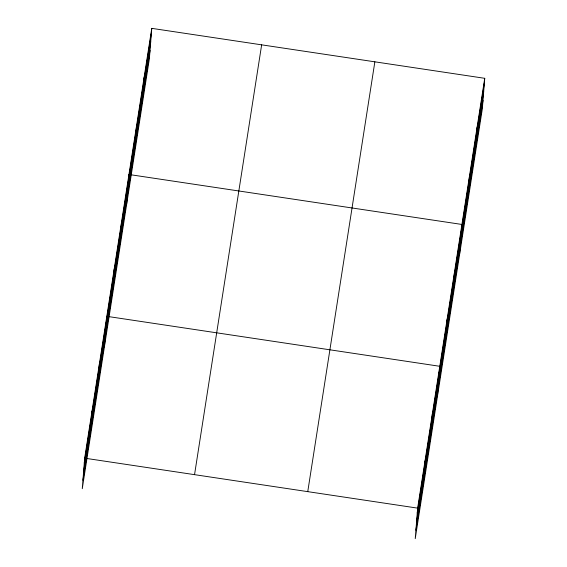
<?xml version="1.0" encoding="UTF-8"?>
<svg xmlns="http://www.w3.org/2000/svg" width="567" height="567" viewBox="0 0 567 567"><rect width="100%" height="100%" fill="white"/><g stroke="black" fill="none" stroke-linecap="round" stroke-linejoin="round"><path stroke-width="0.85" d="M151.765 28.35L84.667 458.171L82.265 488.69L149.362 58.869L151.765 28.35L484.735 78.31L482.333 108.829L415.235 538.65L417.638 508.131L484.735 78.31M91.656 415.824L92.045 410.891M99.041 368.543L99.431 363.61M104.406 346.848L106.809 316.329L439.779 366.296L437.377 396.808M113.804 273.981L114.194 269.049M121.182 226.701L121.572 221.768M126.554 205.006L128.95 174.487L461.921 224.454L459.518 254.966M136.172 130.708L136.555 125.775M143.777 81.995L144.16 77.062M424.626 465.791L425.016 460.851M432.011 418.51L432.394 413.57M446.768 323.948L447.157 319.015M454.153 276.668L454.543 271.735M469.136 180.675L469.526 175.742M476.741 131.962L477.131 127.029M84.277 463.104L151.382 33.283M83.611 471.546L150.716 41.724M82.931 480.242L150.028 50.428M194.545 474.657L261.649 44.836M307.753 491.646L374.858 61.824M417.248 513.071L484.346 83.25M416.582 521.512L483.679 91.691M415.894 530.209L482.999 100.387M84.667 458.171L417.638 508.131"/></g></svg>
